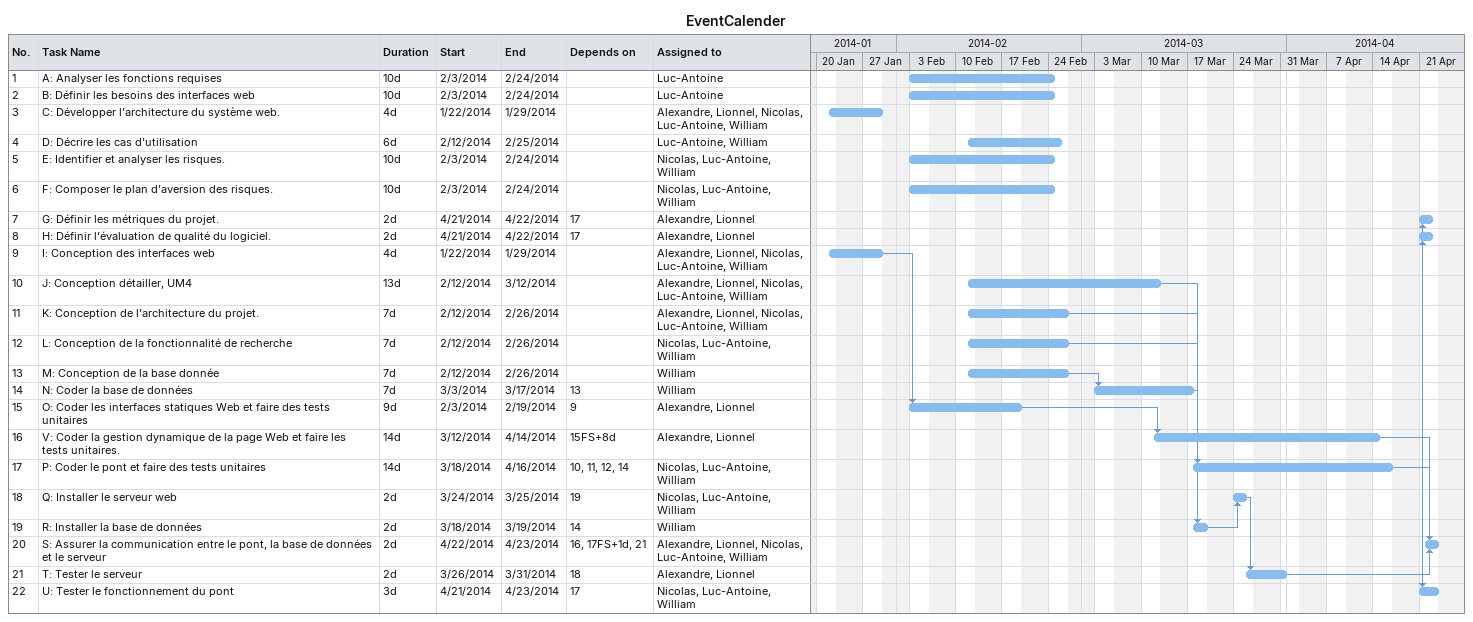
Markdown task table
EventCalender

| ID | Task | Duration | Start | Finish | Predecessors | Resources |
|---|---|---|---|---|---|---|
| 1 | A: Analyser les fonctions requises | 10d | 2014-02-03 | 2014-02-24 |  | Luc-Antoine |
| 2 | B: Définir les besoins des interfaces web | 10d | 2014-02-03 | 2014-02-24 |  | Luc-Antoine |
| 3 | C: Développer l’architecture du système web. | 4d | 2014-01-22 | 2014-01-29 |  | Alexandre, Lionnel, Nicolas, Luc-Antoine, William |
| 4 | D: Décrire les cas d'utilisation | 6d | 2014-02-12 | 2014-02-25 |  | Luc-Antoine, William |
| 5 | E: Identifier et analyser les risques. | 10d | 2014-02-03 | 2014-02-24 |  | Nicolas, Luc-Antoine, William |
| 6 | F: Composer le plan d’aversion des risques. | 10d | 2014-02-03 | 2014-02-24 |  | Nicolas, Luc-Antoine, William |
| 7 | G: Définir les métriques du projet. | 2d | 2014-04-21 | 2014-04-22 | 17 | Alexandre, Lionnel |
| 8 | H: Définir l’évaluation de qualité du logiciel. | 2d | 2014-04-21 | 2014-04-22 | 17 | Alexandre, Lionnel |
| 9 | I: Conception des interfaces web | 4d | 2014-01-22 | 2014-01-29 |  | Alexandre, Lionnel, Nicolas, Luc-Antoine, William |
| 10 | J: Conception détailler, UM4 | 13d | 2014-02-12 | 2014-03-12 |  | Alexandre, Lionnel, Nicolas, Luc-Antoine, William |
| 11 | K: Conception de l’architecture du projet. | 7d | 2014-02-12 | 2014-02-26 |  | Alexandre, Lionnel, Nicolas, Luc-Antoine, William |
| 12 | L: Conception de la fonctionnalité de recherche | 7d | 2014-02-12 | 2014-02-26 |  | Nicolas, Luc-Antoine, William |
| 13 | M: Conception de la base donnée | 7d | 2014-02-12 | 2014-02-26 |  | William |
| 14 | N: Coder la base de données | 7d | 2014-03-03 | 2014-03-17 | 13 | William |
| 15 | O: Coder les interfaces statiques Web et faire des tests unitaires | 9d | 2014-02-03 | 2014-02-19 | 9 | Alexandre, Lionnel |
| 16 | V: Coder la gestion dynamique de la page Web et faire les tests unitaires. | 14d | 2014-03-12 | 2014-04-14 | 15FS+8d | Alexandre, Lionnel |
| 17 | P: Coder le pont et faire des tests unitaires | 14d | 2014-03-18 | 2014-04-16 | 10, 11, 12, 14 | Nicolas, Luc-Antoine, William |
| 18 | Q: Installer le serveur web | 2d | 2014-03-24 | 2014-03-25 | 19 | Nicolas, Luc-Antoine, William |
| 19 | R: Installer la base de données | 2d | 2014-03-18 | 2014-03-19 | 14 | William |
| 20 | S: Assurer la communication entre le pont, la base de données et le serveur | 2d | 2014-04-22 | 2014-04-23 | 16, 17FS+1d, 21 | Alexandre, Lionnel, Nicolas, Luc-Antoine, William |
| 21 | T: Tester le serveur | 2d | 2014-03-26 | 2014-03-31 | 18 | Alexandre, Lionnel |
| 22 | U: Tester le fonctionnement du pont | 3d | 2014-04-21 | 2014-04-23 | 17 | Nicolas, Luc-Antoine, William |
